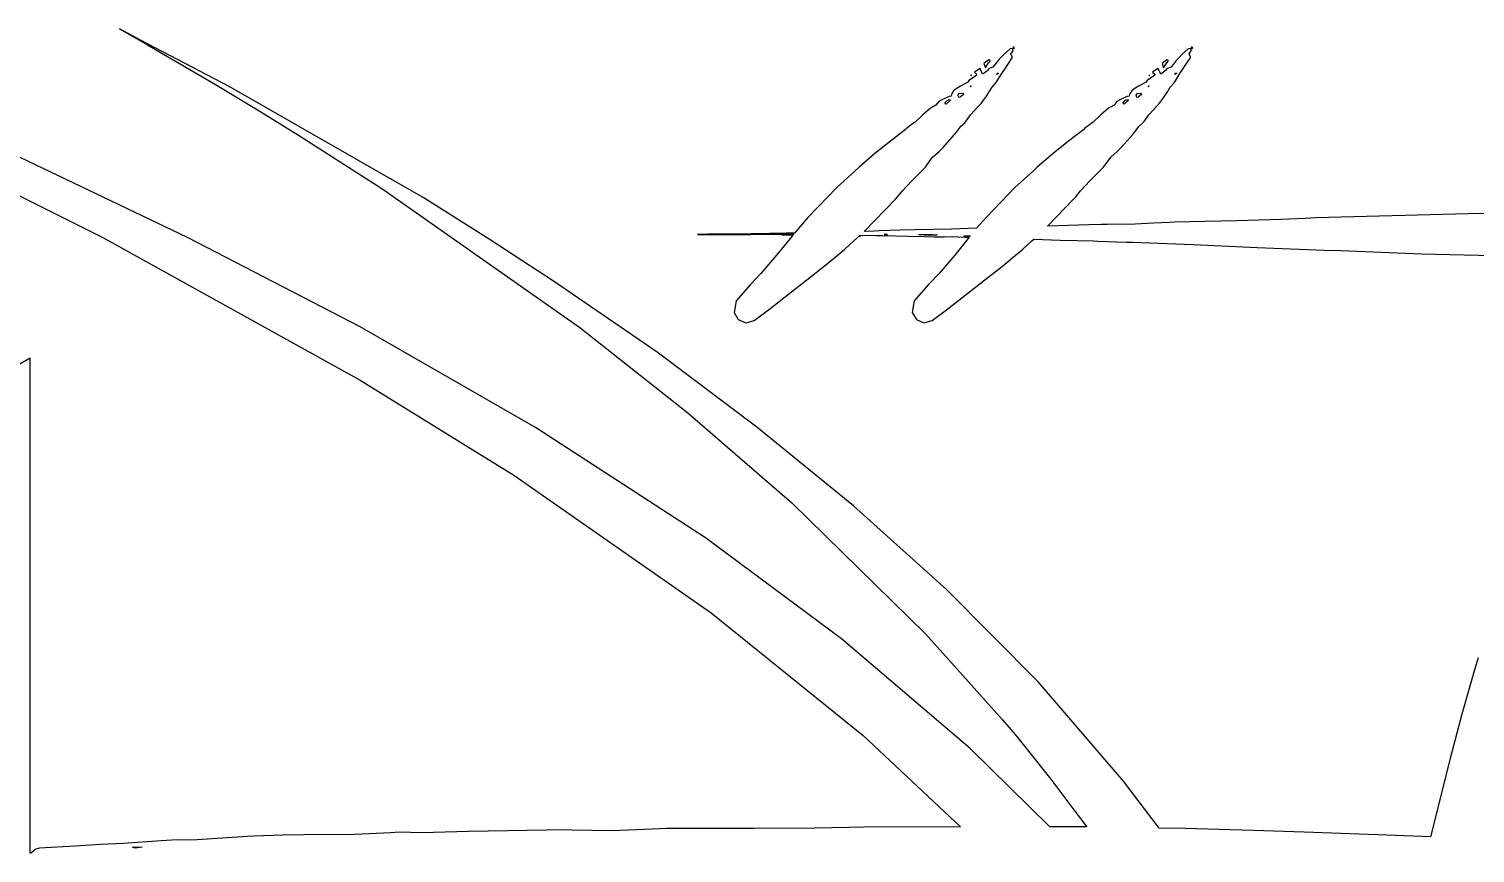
# Model space of a CAD drawing. Extents: x 0 to 792, y 0 to 189.
# Drawn here: x 252.69 to 296.36, y 113.3 to 138.2 of the extents above; entities that cross this region are included whole.
import ezdxf

# ---------------------------------------------------------------- set-up
doc = ezdxf.new("R2010")
doc.units = 0

msp = doc.modelspace()

# ---------------------------------------------------------------- linework, layer by layer
at = {"layer": 'Layer 1'}
for p, q in [((256.059194, 137.86107), (255.42377, 138.198209)), ((255.42377, 138.198209), (256.276147, 137.715754)), ((258.736354, 136.45951), (256.059194, 137.86107)), ((256.276147, 137.715754), (258.277867, 136.545734)), ((282.319188, 137.593716), (282.14751, 137.448978)), ((282.393443, 137.601547), (282.319188, 137.593716)), ((282.398, 137.603), (282.392147, 137.602258)), ((282.392147, 137.602258), (282.393146, 137.600847)), ((282.393146, 137.600847), (282.397557, 137.600435)), ((282.41205, 137.535361), (282.393443, 137.601547)), ((282.397557, 137.600435), (282.398, 137.603)), ((282.408554, 137.642564), (282.398261, 137.603336)), ((282.398261, 137.603336), (282.438845, 137.608528)), ((282.439, 137.642), (282.408554, 137.642564)), ((282.438845, 137.608528), (282.453604, 137.625196)), ((282.453604, 137.625196), (282.439, 137.642)), ((282.439, 137.642), (282.439, 137.642)), ((287.698341, 137.593727), (287.526648, 137.448989)), ((287.772585, 137.601559), (287.698341, 137.593727)), ((287.778, 137.603), (287.772147, 137.602258)), ((287.772147, 137.602258), (287.773146, 137.600847)), ((287.791192, 137.535372), (287.772585, 137.601559)), ((287.773146, 137.600847), (287.777557, 137.600435)), ((287.787545, 137.642564), (287.777253, 137.603336)), ((287.777253, 137.603336), (287.817836, 137.608528)), ((287.777557, 137.600435), (287.778, 137.603)), ((287.818, 137.642), (287.787545, 137.642564)), ((287.817836, 137.608528), (287.8326, 137.625192)), ((287.8326, 137.625192), (287.818, 137.642)), ((287.818, 137.642), (287.818, 137.642)), ((281.675131, 137.262799), (281.529115, 137.150537)), ((281.529115, 137.150537), (281.575315, 137.023272)), ((281.575315, 137.023272), (281.67, 137.169)), ((281.67, 137.169), (281.715695, 137.222823)), ((281.67, 137.169), (281.67, 137.169)), ((281.709091, 137.25192), (281.675131, 137.262799)), ((281.715695, 137.222823), (281.709091, 137.25192)), ((281.958003, 137.241434), (281.803105, 137.046746)), ((282.043971, 137.332592), (281.958003, 137.241434)), ((282.14751, 137.448978), (282.043971, 137.332592)), ((282.155781, 136.978991), (282.249067, 137.123977)), ((282.249067, 137.123977), (282.383306, 137.327978)), ((282.344483, 137.445764), (282.41205, 137.535361)), ((282.384717, 137.358805), (282.344483, 137.445764)), ((282.383306, 137.327978), (282.384717, 137.358805)), ((287.055142, 137.262799), (286.909126, 137.150537)), ((286.909126, 137.150537), (286.955315, 137.023272)), ((286.955315, 137.023272), (287.05, 137.169)), ((287.05, 137.169), (287.095695, 137.222823)), ((287.05, 137.169), (287.05, 137.169)), ((287.089102, 137.25192), (287.055142, 137.262799)), ((287.095695, 137.222823), (287.089102, 137.25192)), ((287.337152, 137.241446), (287.182254, 137.046758)), ((287.423123, 137.332603), (287.337152, 137.241446)), ((287.526648, 137.448989), (287.423123, 137.332603)), ((287.534923, 136.979003), (287.628208, 137.123989)), ((287.628208, 137.123989), (287.762447, 137.32799)), ((287.723636, 137.445775), (287.791192, 137.535372)), ((287.763859, 137.358817), (287.723636, 137.445775)), ((287.762447, 137.32799), (287.763859, 137.358817)), ((281.212795, 136.735122), (281.074224, 136.637941)), ((281.137551, 136.797537), (281.132649, 136.786248)), ((281.132649, 136.786248), (281.151338, 136.78872)), ((281.15, 136.801), (281.137551, 136.797537)), ((281.151338, 136.78872), (281.15, 136.801)), ((281.15, 136.801), (281.15, 136.801)), ((281.296107, 136.789768), (281.212795, 136.735122)), ((281.333803, 136.949591), (281.245064, 136.888018)), ((281.245064, 136.888018), (281.305742, 136.831642)), ((281.305742, 136.831642), (281.296107, 136.789768)), ((281.415425, 136.997151), (281.333803, 136.949591)), ((281.489432, 136.831806), (281.415425, 136.997151)), ((281.525839, 136.852826), (281.489432, 136.831806)), ((281.634187, 136.942572), (281.525839, 136.852826)), ((281.68664, 137.005956), (281.634187, 136.942572)), ((281.739134, 137.022193), (281.68664, 137.005956)), ((281.803105, 137.046746), (281.739134, 137.022193)), ((281.918978, 136.820433), (281.938, 136.867)), ((281.963355, 136.850349), (281.918978, 136.820433)), ((281.932097, 136.627284), (282.066316, 136.848842)), ((281.938, 136.867), (281.963592, 136.864858)), ((281.938, 136.867), (281.938, 136.867)), ((281.963592, 136.864858), (281.963355, 136.850349)), ((282.066316, 136.848842), (282.155781, 136.978991)), ((286.591942, 136.735133), (286.453371, 136.637953)), ((286.516565, 136.797537), (286.51166, 136.786248)), ((286.51166, 136.786248), (286.530341, 136.78872)), ((286.529, 136.801), (286.516565, 136.797537)), ((286.530341, 136.78872), (286.529, 136.801)), ((286.529, 136.801), (286.529, 136.801)), ((286.675265, 136.78978), (286.591942, 136.735133)), ((286.712953, 136.949602), (286.624211, 136.88803)), ((286.624211, 136.88803), (286.684889, 136.831653)), ((286.684889, 136.831653), (286.675265, 136.78978)), ((286.794563, 136.997163), (286.712953, 136.949602)), ((286.86857, 136.831818), (286.794563, 136.997163)), ((286.904977, 136.852837), (286.86857, 136.831818)), ((287.013325, 136.942584), (286.904977, 136.852837)), ((287.065778, 137.005968), (287.013325, 136.942584)), ((287.118272, 137.022204), (287.065778, 137.005968)), ((287.182254, 137.046758), (287.118272, 137.022204)), ((287.297282, 136.821237), (287.317, 136.867)), ((287.341659, 136.851152), (287.297282, 136.821237)), ((287.311239, 136.627296), (287.445458, 136.848854)), ((287.31629, 136.867803), (287.341885, 136.865661)), ((287.317, 136.867), (287.31629, 136.867803)), ((287.341885, 136.865661), (287.341659, 136.851152)), ((287.445458, 136.848854), (287.534923, 136.979003)), ((258.277867, 136.545734), (259.561957, 135.776961)), ((264.593924, 133.10389), (258.736354, 136.45951)), ((280.557352, 136.250953), (280.539826, 136.165067)), ((280.614643, 136.328104), (280.557352, 136.250953)), ((280.690154, 136.388686), (280.614643, 136.328104)), ((280.821881, 136.465258), (280.690154, 136.388686)), ((280.748705, 136.173804), (280.763, 136.244)), ((280.763, 136.244), (280.763152, 136.24395)), ((280.763152, 136.24395), (280.887541, 136.259774)), ((281.046479, 136.587988), (280.821881, 136.465258)), ((280.887541, 136.259774), (280.903645, 136.249307)), ((280.903645, 136.249307), (280.908725, 136.218316)), ((281.074224, 136.637941), (281.046479, 136.587988)), ((281.113398, 136.457103), (281.133, 136.476)), ((281.120414, 136.446551), (281.113398, 136.457103)), ((281.141597, 136.464108), (281.120414, 136.446551)), ((281.133, 136.476), (281.133283, 136.475397)), ((281.133283, 136.475397), (281.141597, 136.464108)), ((281.596544, 136.148724), (281.68852, 136.29544)), ((281.68852, 136.29544), (281.778188, 136.442816)), ((281.778188, 136.442816), (281.893851, 136.566536)), ((281.893851, 136.566536), (281.932097, 136.627284)), ((285.936509, 136.250965), (285.918983, 136.165079)), ((285.9938, 136.328116), (285.936509, 136.250965)), ((286.0693, 136.388697), (285.9938, 136.328116)), ((286.201027, 136.46527), (286.0693, 136.388697)), ((286.127026, 136.174607), (286.142, 136.244)), ((286.141456, 136.244753), (286.265834, 136.260577)), ((286.142, 136.244), (286.141456, 136.244753)), ((286.425625, 136.588), (286.201027, 136.46527)), ((286.265834, 136.260577), (286.281949, 136.25011)), ((286.281949, 136.25011), (286.287029, 136.219119)), ((286.453371, 136.637953), (286.425625, 136.588)), ((286.491691, 136.457907), (286.512, 136.476)), ((286.498707, 136.447354), (286.491691, 136.457907)), ((286.51989, 136.464911), (286.498707, 136.447354)), ((286.511576, 136.4762), (286.51989, 136.464911)), ((286.512, 136.476), (286.511576, 136.4762)), ((286.975686, 136.148736), (287.067673, 136.295452)), ((287.067673, 136.295452), (287.157341, 136.442828)), ((287.157341, 136.442828), (287.272993, 136.566548)), ((287.272993, 136.566548), (287.311239, 136.627296)), ((279.951692, 135.825717), (279.915652, 135.802146)), ((280.078215, 135.892564), (279.951692, 135.825717)), ((280.16576, 136.002439), (280.078215, 135.892564)), ((280.234278, 136.050163), (280.16576, 136.002439)), ((280.406061, 136.13028), (280.234278, 136.050163)), ((280.351088, 135.960737), (280.405, 136.03)), ((280.368335, 135.929086), (280.351088, 135.960737)), ((280.384255, 135.924057), (280.368335, 135.929086)), ((280.509344, 136.033105), (280.384255, 135.924057)), ((280.405, 136.03), (280.405447, 136.029972)), ((280.405447, 136.029972), (280.476324, 136.069125)), ((280.475648, 136.154269), (280.406061, 136.13028)), ((280.539826, 136.165067), (280.475648, 136.154269)), ((280.476324, 136.069125), (280.507129, 136.049756)), ((280.507129, 136.049756), (280.509344, 136.033105)), ((280.768477, 136.139598), (280.748705, 136.173804)), ((280.798321, 136.127811), (280.768477, 136.139598)), ((280.822777, 136.148584), (280.798321, 136.127811)), ((280.898246, 136.206776), (280.822777, 136.148584)), ((280.908725, 136.218316), (280.898246, 136.206776)), ((281.127102, 135.600597), (281.359407, 135.850838)), ((281.359407, 135.850838), (281.451476, 135.959146)), ((281.451476, 135.959146), (281.57091, 136.1146)), ((281.57091, 136.1146), (281.596544, 136.148724)), ((285.330861, 135.825729), (285.29481, 135.802158)), ((285.457373, 135.892576), (285.330861, 135.825729)), ((285.544918, 136.002451), (285.457373, 135.892576)), ((285.613433, 136.050175), (285.544918, 136.002451)), ((285.78523, 136.130292), (285.613433, 136.050175)), ((285.729392, 135.96154), (285.784, 136.03)), ((285.746628, 135.929889), (285.729392, 135.96154)), ((285.762556, 135.92486), (285.746628, 135.929889)), ((285.887637, 136.033908), (285.762556, 135.92486)), ((285.78374, 136.030775), (285.854626, 136.069928)), ((285.784, 136.03), (285.78374, 136.030775)), ((285.854817, 136.154281), (285.78523, 136.130292)), ((285.854626, 136.069928), (285.885422, 136.050559)), ((285.918983, 136.165079), (285.854817, 136.154281)), ((285.885422, 136.050559), (285.887637, 136.033908)), ((286.146782, 136.140402), (286.127026, 136.174607)), ((286.176624, 136.128614), (286.146782, 136.140402)), ((286.201078, 136.149388), (286.176624, 136.128614)), ((286.27655, 136.207579), (286.201078, 136.149388)), ((286.287029, 136.219119), (286.27655, 136.207579)), ((286.506255, 135.600609), (286.73856, 135.85085)), ((286.73856, 135.85085), (286.830618, 135.959158)), ((286.830618, 135.959158), (286.950063, 136.114612)), ((286.950063, 136.114612), (286.975686, 136.148736)), ((259.561957, 135.776961), (260.832817, 134.987657)), ((279.453491, 135.383837), (279.414502, 135.364468)), ((279.681244, 135.597648), (279.453491, 135.383837)), ((279.915652, 135.802146), (279.681244, 135.597648)), ((280.953433, 135.357359), (280.985785, 135.404588)), ((280.985785, 135.404588), (281.127102, 135.600597)), ((284.832649, 135.383849), (284.793662, 135.36448)), ((285.060402, 135.59766), (284.832649, 135.383849)), ((285.29481, 135.802158), (285.060402, 135.59766)), ((286.332575, 135.35737), (286.364938, 135.4046)), ((286.364938, 135.4046), (286.506255, 135.600609)), ((260.832817, 134.987657), (263.353407, 133.372127)), ((279.162051, 135.155108), (278.704304, 134.810233)), ((279.201142, 135.196487), (279.162051, 135.155108)), ((279.414502, 135.364468), (279.201142, 135.196487)), ((280.294095, 134.616524), (280.642207, 135.012165)), ((280.642207, 135.012165), (280.7416, 135.13341)), ((280.7416, 135.13341), (280.836192, 135.258036)), ((280.836192, 135.258036), (280.953433, 135.357359)), ((284.541212, 135.15512), (284.083465, 134.810245)), ((284.580302, 135.196499), (284.541212, 135.15512)), ((284.793662, 135.36448), (284.580302, 135.196499)), ((285.673246, 134.616536), (286.021358, 135.012177)), ((286.021358, 135.012177), (286.120742, 135.133422)), ((286.120742, 135.133422), (286.215334, 135.258048)), ((286.215334, 135.258048), (286.332575, 135.35737)), ((249.104334, 134.801986), (254.921669, 131.89689)), ((278.704304, 134.810233), (278.236284, 134.433139)), ((279.980332, 134.319381), (280.173516, 134.498409)), ((280.173516, 134.498409), (280.218612, 134.530884)), ((280.218612, 134.530884), (280.294095, 134.616524)), ((284.083465, 134.810245), (283.615456, 134.433151)), ((285.359474, 134.319392), (285.552658, 134.49842)), ((285.552658, 134.49842), (285.597754, 134.530896)), ((285.597754, 134.530896), (285.673246, 134.616536)), ((257.483946, 131.900971), (252.195001, 134.423219)), ((278.236284, 134.433139), (277.76164, 134.021343)), ((279.784696, 134.056446), (279.877053, 134.183381)), ((279.877053, 134.183381), (279.980332, 134.319381)), ((283.615456, 134.433151), (283.140801, 134.021355)), ((285.163849, 134.056457), (285.256206, 134.183392)), ((285.256206, 134.183392), (285.359474, 134.319392)), ((277.645627, 133.915592), (277.085134, 133.407852)), ((277.76164, 134.021343), (277.645627, 133.915592)), ((279.351172, 133.605347), (279.563211, 133.816274)), ((279.563211, 133.816274), (279.761164, 134.020603)), ((279.761164, 134.020603), (279.784696, 134.056446)), ((283.024785, 133.915604), (282.464318, 133.407864)), ((283.140801, 134.021355), (283.024785, 133.915604)), ((284.730325, 133.605359), (284.942361, 133.816286)), ((284.942361, 133.816286), (285.140317, 134.020615)), ((285.140317, 134.020615), (285.163849, 134.056457)), ((263.353407, 133.372127), (269.326837, 129.176447)), ((277.085134, 133.407852), (276.213302, 132.50587)), ((278.921602, 133.129673), (279.068278, 133.304826)), ((279.068278, 133.304826), (279.351172, 133.605347)), ((282.464318, 133.407864), (281.592475, 132.505882)), ((284.300744, 133.129685), (284.44742, 133.304838)), ((284.44742, 133.304838), (284.730325, 133.605359)), ((266.588274, 131.84962), (264.593924, 133.10389)), ((277.914174, 132.082957), (278.858043, 133.052522)), ((278.858043, 133.052522), (278.921602, 133.129673)), ((283.444246, 132.23801), (284.237185, 133.052534)), ((284.237185, 133.052534), (284.300744, 133.129685)), ((276.213302, 132.50587), (275.809039, 132.031429)), ((281.592475, 132.505882), (281.307233, 132.176427)), ((286.641516, 132.325629), (286.094883, 132.302219)), ((287.142638, 132.349367), (286.641516, 132.325629)), ((287.278435, 132.357032), (287.142638, 132.349367)), ((288.196641, 132.38143), (287.278435, 132.357032)), ((289.161736, 132.404008), (288.196641, 132.38143)), ((290.493506, 132.443236), (289.161736, 132.404008)), ((291.22846, 132.473733), (290.493506, 132.443236)), ((291.549804, 132.487994), (291.22846, 132.473733)), ((296.150724, 132.615505), (291.549804, 132.487994)), ((297.299364, 132.627539), (296.150724, 132.615505)), ((254.921669, 131.89689), (262.695189, 127.58845)), ((262.690301, 129.198709), (257.483946, 131.900971)), ((272.89, 131.99), (272.883, 131.99)), ((272.883, 131.99), (272.89, 131.99)), ((272.960497, 131.99033), (272.89, 131.99)), ((272.89, 131.99), (272.950554, 131.990164)), ((272.89, 131.99), (272.89, 131.99)), ((272.89, 131.99), (272.89, 131.99)), ((272.950554, 131.990164), (273.058428, 131.990494)), ((273.058428, 131.990494), (272.960497, 131.99033)), ((273.059, 131.991), (273.079822, 131.991082)), ((273.071, 131.991), (273.059, 131.991)), ((273.079822, 131.991082), (273.071, 131.991)), ((273.190637, 131.992443), (273.079394, 131.99137)), ((273.079394, 131.99137), (273.266, 131.991)), ((273.549649, 131.994669), (273.190637, 131.992443)), ((273.266, 131.991), (273.987424, 131.991248)), ((273.658965, 131.997799), (273.549649, 131.994669)), ((273.733085, 131.999035), (273.658965, 131.997799)), ((274.506373, 132.009257), (273.733085, 131.999035)), ((273.987424, 131.991248), (274.489497, 131.991991)), ((274.489497, 131.991991), (274.893873, 131.992648)), ((275.051296, 132.018159), (274.506373, 132.009257)), ((274.893873, 131.992648), (275.692479, 131.996111)), ((275.553346, 132.02706), (275.051296, 132.018159)), ((275.724268, 131.928096), (275.26686, 131.360517)), ((275.483372, 131.978554), (275.431206, 131.976494)), ((275.431206, 131.976494), (275.482929, 131.973279)), ((275.482929, 131.973279), (275.758784, 131.970147)), ((275.710561, 131.97806), (275.483372, 131.978554)), ((275.809039, 132.031429), (275.553346, 132.02706)), ((275.692479, 131.996111), (275.780829, 131.997017)), ((275.764942, 131.977648), (275.710561, 131.97806)), ((275.758784, 131.970147), (275.724268, 131.928096)), ((275.747857, 132.020242), (275.781755, 132.021563)), ((275.748, 132.021), (275.747857, 132.020242)), ((275.7996, 132.01876), (275.748, 132.021)), ((275.780829, 131.997017), (275.764942, 131.977648)), ((275.781755, 132.021563), (275.801939, 132.021645)), ((275.801939, 132.021645), (275.7996, 132.01876)), ((277.59847, 131.791938), (277.774551, 131.948289)), ((277.774551, 131.948289), (277.808963, 131.948783)), ((277.776789, 131.950349), (277.792264, 131.964692)), ((277.808963, 131.948783), (277.776789, 131.950349)), ((277.792264, 131.964692), (278.282201, 131.956696)), ((278.227677, 132.092601), (277.914174, 132.082957)), ((278.364349, 132.096309), (278.227677, 132.092601)), ((278.282201, 131.956696), (278.459837, 131.95859)), ((278.992375, 132.113454), (278.364349, 132.096309)), ((278.459837, 131.95859), (279.250397, 131.937409)), ((278.522093, 131.985706), (278.529389, 131.988509)), ((278.609207, 131.985376), (278.522093, 131.985706)), ((278.529389, 131.988509), (278.617708, 131.987945)), ((278.617708, 131.987945), (278.609, 131.986)), ((278.609, 131.986), (278.609207, 131.985376)), ((279.449795, 132.124994), (278.992375, 132.113454)), ((279.250397, 131.937409), (279.724632, 131.923724)), ((280.551375, 132.150135), (279.449795, 132.124994)), ((279.562005, 131.983728), (279.621917, 131.989655)), ((279.574253, 131.979196), (279.562005, 131.983728)), ((279.891922, 131.959497), (279.574253, 131.979196)), ((279.621917, 131.989655), (279.672032, 131.989818)), ((279.672032, 131.989818), (279.976758, 131.986522)), ((279.724632, 131.923724), (280.034794, 131.917798)), ((280.086237, 131.968561), (279.891922, 131.959497)), ((279.976758, 131.986522), (280.12033, 131.978197)), ((280.034794, 131.917798), (280.342086, 131.91821)), ((280.12033, 131.978197), (280.086, 131.969)), ((280.086, 131.969), (280.086237, 131.968561)), ((280.342086, 131.91821), (280.579336, 131.928841)), ((281.307233, 132.176427), (280.551375, 132.150135)), ((280.579336, 131.928841), (280.749307, 131.916889)), ((281.083057, 131.902713), (280.646059, 131.360519)), ((280.749307, 131.916889), (280.962037, 131.905516)), ((280.918166, 131.941776), (280.951372, 131.945402)), ((280.94321, 131.931554), (280.918166, 131.941776)), ((281.102662, 131.926031), (280.943, 131.932)), ((280.943, 131.932), (280.94321, 131.931554)), ((280.951372, 131.945402), (281.116779, 131.943257)), ((280.962037, 131.905516), (281.083057, 131.902713)), ((281.103972, 131.927679), (281.102662, 131.926031)), ((281.116779, 131.943257), (281.103972, 131.927679)), ((284.701186, 132.275927), (283.444246, 132.23801)), ((285.068947, 132.287464), (284.701186, 132.275927)), ((285.245677, 132.28763), (285.068947, 132.287464)), ((286.094883, 132.302219), (285.245677, 132.28763)), ((268.563864, 130.56165), (266.588274, 131.84962)), ((276.974215, 131.248263), (277.324932, 131.541367)), ((277.324932, 131.541367), (277.59847, 131.791938)), ((282.353423, 131.248266), (282.704143, 131.54137)), ((282.704143, 131.54137), (282.977681, 131.791941)), ((282.977681, 131.791941), (283.035441, 131.842552)), ((283.035441, 131.842552), (283.827483, 131.819802)), ((283.827483, 131.819802), (284.834813, 131.7987)), ((284.834813, 131.7987), (284.967641, 131.790541)), ((284.967641, 131.790541), (285.836823, 131.760374)), ((285.836823, 131.760374), (286.020487, 131.757572)), ((286.020487, 131.757572), (287.849677, 131.680339)), ((287.849677, 131.680339), (289.776337, 131.598819)), ((289.776337, 131.598819), (291.797997, 131.518538)), ((291.797997, 131.518538), (292.303798, 131.499993)), ((292.303798, 131.499993), (294.740398, 131.404379)), ((275.26686, 131.360517), (274.795174, 130.80588)), ((276.271076, 130.684147), (276.707919, 131.031734)), ((276.707919, 131.031734), (276.974215, 131.248263)), ((280.646059, 131.360519), (280.174373, 130.805882)), ((281.650286, 130.68415), (282.087118, 131.031737)), ((282.087118, 131.031737), (282.353423, 131.248266)), ((294.740398, 131.404379), (298.788738, 131.304893)), ((274.795174, 130.80588), (274.477259, 130.479228)), ((275.624522, 130.184896), (276.271076, 130.684147)), ((280.174373, 130.805882), (279.85647, 130.47923)), ((281.003733, 130.184899), (281.650286, 130.68415)), ((271.659929, 128.427787), (268.563864, 130.56165)), ((274.477259, 130.479228), (274.044384, 129.988306)), ((275.063775, 129.741525), (275.624522, 130.184896)), ((279.85647, 130.47923), (279.423592, 129.988308)), ((280.442974, 129.741528), (281.003733, 130.184899)), ((274.044384, 129.988306), (273.988117, 129.633217)), ((274.588378, 129.394268), (275.063775, 129.741525)), ((279.423592, 129.988308), (279.367317, 129.633219)), ((279.967578, 129.394271), (280.442974, 129.741528)), ((273.988117, 129.633217), (274.109807, 129.416452)), ((274.109807, 129.416452), (274.340113, 129.322889)), ((274.340113, 129.322889), (274.588378, 129.394268)), ((279.367317, 129.633219), (279.489006, 129.416454)), ((279.489006, 129.416454), (279.719313, 129.322891)), ((279.719313, 129.322891), (279.967578, 129.394271)), ((267.993874, 126.151845), (262.690301, 129.198709)), ((269.326837, 129.176447), (272.588416, 126.599299)), ((274.672594, 126.16905), (271.659929, 128.427787)), ((252.73, 128.25), (233.9061, 117.3822)), ((252.729707, 113.300612), (252.73, 128.25)), ((262.695189, 127.58845), (267.339349, 124.71297)), ((272.588416, 126.599299), (275.728367, 123.882697)), ((273.124701, 122.822299), (267.993874, 126.151845)), ((277.593178, 123.788331), (274.672594, 126.16905)), ((267.339349, 124.71297), (273.297499, 120.55429)), ((275.728367, 123.882697), (279.776387, 119.916977)), ((280.401314, 121.26401), (277.593178, 123.788331)), ((277.228952, 119.777007), (273.124701, 122.822299)), ((283.177086, 118.461933), (280.401314, 121.26401)), ((273.297499, 120.55429), (277.882159, 116.84788)), ((281.115201, 116.458009), (277.228952, 119.777007)), ((279.776387, 119.916977), (282.092677, 117.323057)), ((296.339967, 118.83593), (295.956794, 117.49801)), ((296.452314, 119.195633), (296.339967, 118.83593)), ((285.748444, 115.47117), (283.177086, 118.461933)), ((295.956794, 117.49801), (295.603655, 116.15786)), ((282.092677, 117.323057), (282.468577, 116.883073)), ((277.882159, 116.84788), (280.823349, 114.09076)), ((282.468577, 116.883073), (282.830535, 116.432127)), ((283.516941, 114.094139), (281.115201, 116.458009)), ((282.830535, 116.432127), (283.553043, 115.529985)), ((295.603655, 116.15786), (295.013026, 113.78649)), ((283.553043, 115.529985), (284.246383, 114.606823)), ((286.824594, 114.05354), (285.748444, 115.47117)), ((284.246383, 114.606823), (284.592875, 114.145489)), ((268.334653, 113.992179), (265.961903, 113.953769)), ((268.848503, 114.000338), (268.334653, 113.992179)), ((269.095416, 113.987811), (268.848503, 114.000338)), ((270.281926, 113.971326), (269.095416, 113.987811)), ((271.045678, 114.00009), (270.281926, 113.971326)), ((271.745828, 114.030754), (271.045678, 114.00009)), ((271.935569, 114.041882), (271.745828, 114.030754)), ((273.218479, 114.044436), (271.935569, 114.041882)), ((274.566899, 114.039737), (273.218479, 114.044436)), ((276.427649, 114.051359), (274.566899, 114.039737)), ((277.454509, 114.075426), (276.427649, 114.051359)), ((277.903499, 114.087048), (277.454509, 114.075426)), ((280.823349, 114.09076), (277.903499, 114.087048)), ((284.331795, 114.095211), (283.516941, 114.094139)), ((284.631678, 114.091006), (284.331795, 114.095211)), ((284.592875, 114.145489), (284.631678, 114.091006)), ((287.607026, 114.040022), (286.824594, 114.05354)), ((289.658236, 113.98019), (287.607026, 114.040022)), ((291.196326, 113.929168), (289.658236, 113.98019)), ((254.851896, 113.556302), (254.090546, 113.509569)), ((255.553353, 113.592818), (254.851896, 113.556302)), ((256.690193, 113.672123), (255.553353, 113.592818)), ((257.006471, 113.69248), (256.690193, 113.672123)), ((257.769738, 113.697921), (257.006471, 113.69248)), ((258.527275, 113.750344), (257.769738, 113.697921)), ((259.289904, 113.799882), (258.527275, 113.750344)), ((259.48085, 113.807462), (259.289904, 113.799882)), ((260.358337, 113.839032), (259.48085, 113.807462)), ((260.997432, 113.85255), (260.358337, 113.839032)), ((262.536542, 113.865326), (260.997432, 113.85255)), ((263.613682, 113.914041), (262.536542, 113.865326)), ((263.867922, 113.927393), (263.613682, 113.914041)), ((264.55778, 113.908599), (263.867922, 113.927393)), ((265.257643, 113.935058), (264.55778, 113.908599)), ((265.961903, 113.953769), (265.257643, 113.935058)), ((293.694506, 113.838253), (291.196326, 113.929168)), ((295.013026, 113.78649), (293.694506, 113.838253)), ((252.753798, 113.299788), (252.729707, 113.300612)), ((252.906531, 113.419303), (252.753798, 113.299788)), ((253.010106, 113.446678), (252.906531, 113.419303)), ((254.090546, 113.509569), (253.010106, 113.446678)), ((255.824695, 113.478568), (255.872, 113.492)), ((255.898612, 113.452191), (255.824695, 113.478568)), ((255.872, 113.492), (255.87206, 113.49192)), ((255.87206, 113.49192), (256.108424, 113.477659)), ((256.108424, 113.477659), (255.898612, 113.452191))]:
    msp.add_line(p, q, dxfattribs=at)

doc.saveas('drawing.dxf')
